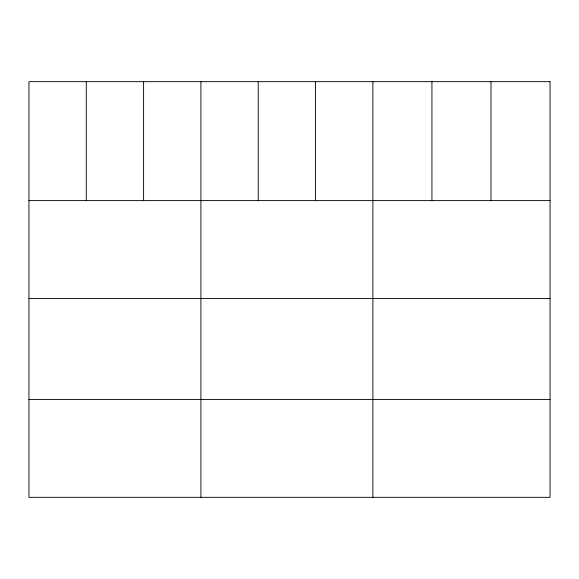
<?xml version="1.0" encoding="UTF-8"?>
<svg xmlns="http://www.w3.org/2000/svg" width="579" height="579" viewBox="0 0 579 579"><rect width="100%" height="100%" fill="white"/><g stroke="black" fill="none" stroke-linecap="round" stroke-linejoin="round"><path stroke-width="0.87" d="M28.95 200.609L550.05 200.609M28.95 298.525L550.05 298.525M28.95 399.416L550.05 399.416M490.992 81.668L490.992 200.609M431.934 81.668L431.934 200.609M372.876 81.668L372.876 497.332M315.555 81.668L315.555 200.609M258.234 81.668L258.234 200.609M200.913 81.668L200.913 497.332M143.592 81.668L143.592 200.609M86.271 81.668L86.271 200.609M550.05 81.668L28.95 81.668L28.95 497.332L550.05 497.332L550.05 81.668"/></g></svg>
